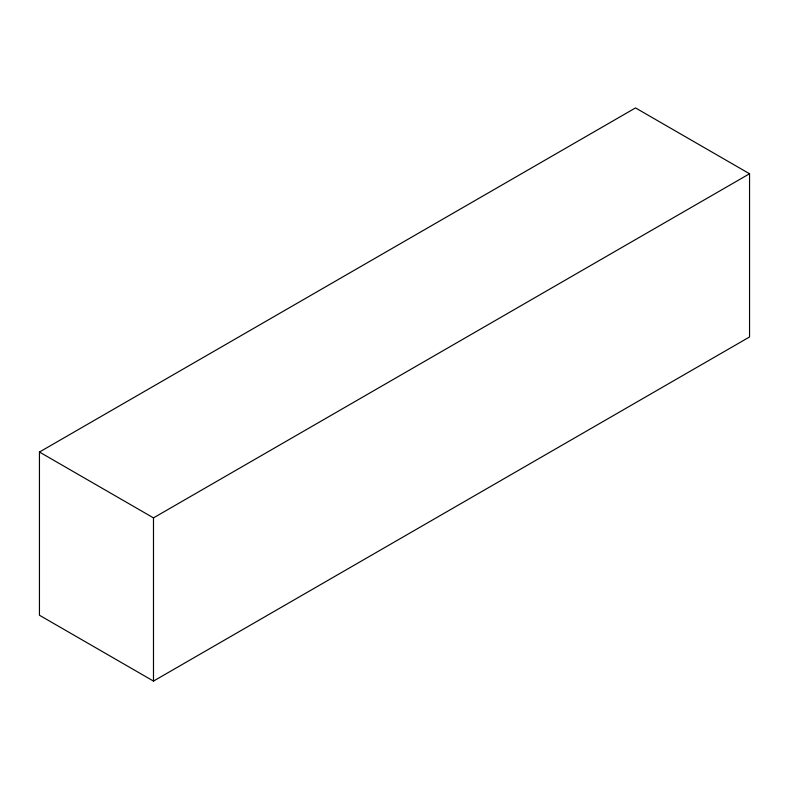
<?xml version="1.0" encoding="UTF-8"?>
<svg xmlns="http://www.w3.org/2000/svg" width="789" height="789" viewBox="0 0 789 789"><rect width="100%" height="100%" fill="white"/><g stroke="black" fill="none" stroke-linecap="round" stroke-linejoin="round"><path stroke-width="1.18" d="M39.45 452.038L635.51 107.915L749.55 173.758L749.55 336.962L153.49 681.085L39.45 615.242L39.45 452.038L153.49 517.88L749.55 173.758M153.49 517.88L153.49 681.085"/></g></svg>
